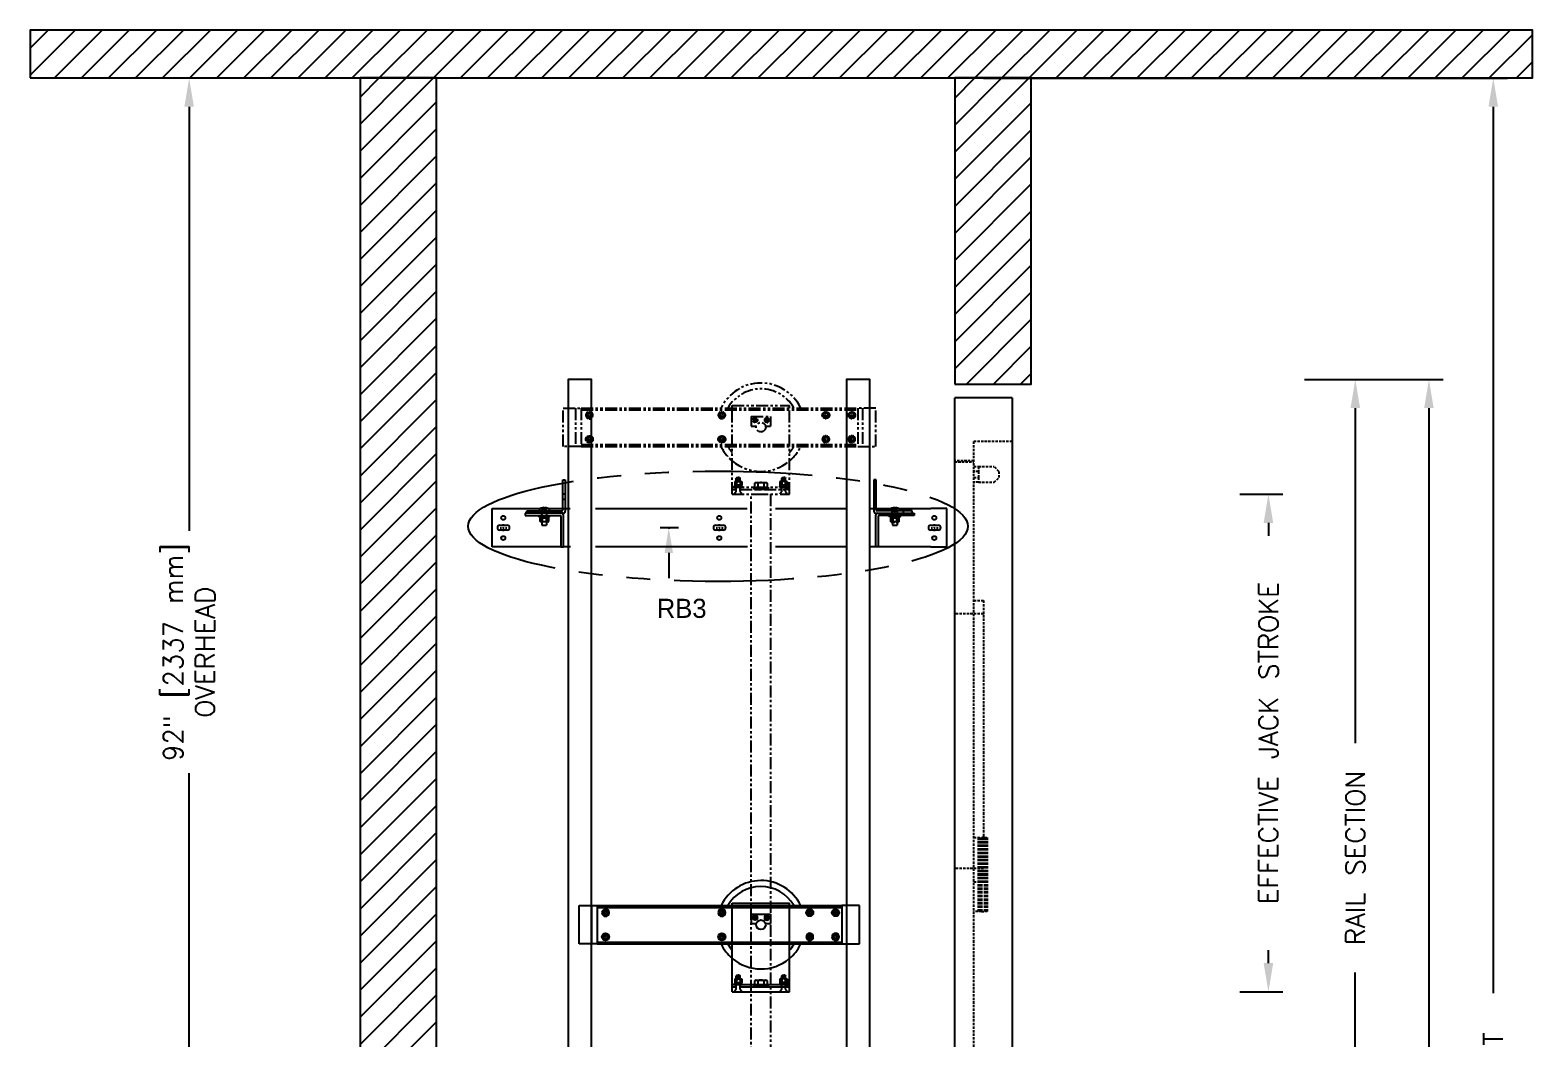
# Model space of a CAD drawing. Header units: inches. Extents: x 93 to 730, y 75 to 542.
# Drawn here: x 572.1 to 729.6, y 437.1 to 542.5 of the extents above; entities that cross this region are included whole.
import ezdxf
from ezdxf.enums import TextEntityAlignment as Align

# ---------------------------------------------------------------- set-up
doc = ezdxf.new("R2010")
doc.units = ezdxf.units.IN
doc.header["$MEASUREMENT"] = 0
for name, pattern in [('CENTER', [2, 1.25, -0.25, 0.25, -0.25]), ('HIDDEN', [0.375, 0.25, -0.125]), ('PHANTOM', [2.5, 1.25, -0.25, 0.25, -0.25, 0.25, -0.25])]:
    doc.linetypes.add(name, pattern=pattern)
for name, color, linetype in [('AM_HID', 7, 'HIDDEN'), ('AM_VIS', 7, 'Continuous'), ('CEN', 1, 'CENTER'), ('CUTLINE', 6, 'Continuous'), ('DIM', 3, 'Continuous'), ('HATCH', 5, 'Continuous'), ('NODE', 7, 'Continuous'), ('PHANTOM', 4, 'PHANTOM')]:
    doc.layers.add(name, color=color, linetype=linetype)
doc.styles.add('PLAN_STYLE', font='TXT.SHX')
doc.dimstyles.new('IMPERIAL_PL', dxfattribs={"dimtxt": 2, "dimasz": 3, "dimexe": 1.5, "dimexo": 1, "dimgap": 1, "dimtad": 0, "dimtih": 1, "dimtoh": 1, "dimdec": 4, "dimzin": 0, "dimdsep": 46, "dimlunit": 5, "dimtxsty": 'PLAN_STYLE', "dimcen": 0.09, "dimadec": 0, "dimazin": 0, "dimtfac": 1, "dimtdec": 4, "dimtofl": 0, "dimtmove": 0, "dimatfit": 3, "dimfxl": 0, "dimfrac": 2, "dimtolj": 1, "dimtzin": 0, "dimarcsym": 0})
pattern_1 = [(45, (1041.5887, 427.4848), (-1.4142136, 1.4142136), [])]

# ---------------------------------------------------------------- blocks, each defined once
blk = doc.blocks.new('*D126')
at = {"layer": 'DEFPOINTS', "color": 0}
for p in [(697.42, 493.98), (701.42, 493.98), (697.42, 441.98)]:
    blk.add_point(p, dxfattribs=at)
at = {"layer": 'DIM', "color": 0, "lineweight": -2}
for p, q in [((698.42, 493.98), (702.92, 493.98)), ((701.42, 490.98), (701.42, 489.65)), ((701.42, 444.98), (701.42, 446.32)), ((698.42, 441.98), (702.92, 441.98))]:
    blk.add_line(p, q, dxfattribs=at)
at = {"layer": 'DIM', "color": 0}
for points in [[(700.92, 490.98), (701.92, 490.98), (701.42, 493.98)], [(700.92, 444.98), (701.92, 444.98), (701.42, 441.98)]]:
    blk.add_solid(points, dxfattribs=at)
at = {"layer": 'DIM', "color": 0, "insert": (701.42, 467.98), "char_height": 2, "attachment_point": 5, "rotation": 89.9544, "style": 'PLAN_STYLE'}
blk.add_mtext('\\A1;EFFECTIVE JACK STROKE', dxfattribs=at)
blk = doc.blocks.new('*D128')
at = {"layer": 'DEFPOINTS', "color": 0}
for p in [(704.19, 505.98), (718.19, 505.98), (704.19, 309.98)]:
    blk.add_point(p, dxfattribs=at)
at = {"layer": 'DIM', "color": 0, "lineweight": -2}
for p, q in [((705.19, 505.98), (719.69, 505.98)), ((718.19, 502.98), (718.19, 427.65)), ((718.19, 312.98), (718.19, 388.32)), ((705.19, 309.98), (719.69, 309.98))]:
    blk.add_line(p, q, dxfattribs=at)
at = {"layer": 'DIM', "color": 0}
for points in [[(717.69, 502.98), (718.69, 502.98), (718.19, 505.98)], [(717.69, 312.98), (718.69, 312.98), (718.19, 309.98)]]:
    blk.add_solid(points, dxfattribs=at)
at = {"layer": 'DIM', "color": 0, "insert": (718.19, 407.98), "char_height": 2, "attachment_point": 5, "rotation": 89.9544, "style": 'PLAN_STYLE'}
blk.add_mtext('\\A1;OVERALL RAIL LENGTH', dxfattribs=at)
blk = doc.blocks.new('*D129')
at = {"layer": 'DEFPOINTS', "color": 0}
for p in [(706.5, 505.98), (710.5, 505.98), (706.5, 405.98)]:
    blk.add_point(p, dxfattribs=at)
at = {"layer": 'DIM', "color": 0, "lineweight": -2}
for p, q in [((707.5, 505.98), (712, 505.98)), ((710.5, 502.98), (710.5, 467.98)), ((710.5, 408.98), (710.5, 443.98)), ((707.5, 405.98), (712, 405.98))]:
    blk.add_line(p, q, dxfattribs=at)
at = {"layer": 'DIM', "color": 0}
for points in [[(710, 502.98), (711, 502.98), (710.5, 505.98)], [(710, 408.98), (711, 408.98), (710.5, 405.98)]]:
    blk.add_solid(points, dxfattribs=at)
at = {"layer": 'DIM', "color": 0, "insert": (710.5, 455.98), "char_height": 2, "attachment_point": 5, "rotation": 89.9544, "style": 'PLAN_STYLE'}
blk.add_mtext('\\A1;RAIL SECTION', dxfattribs=at)
blk = doc.blocks.new('*D130')
at = {"layer": 'DEFPOINTS', "color": 0}
for p in [(670.65, 537.48), (670.65, 309.48), (724.91, 309.48)]:
    blk.add_point(p, dxfattribs=at)
at = {"layer": 'DIM', "color": 0, "lineweight": -2}
for p, q in [((671.65, 537.48), (726.41, 537.48)), ((724.91, 534.48), (724.91, 441.82)), ((724.91, 312.48), (724.91, 405.15)), ((671.65, 309.48), (726.41, 309.48))]:
    blk.add_line(p, q, dxfattribs=at)
at = {"layer": 'DIM', "color": 0}
for points in [[(724.41, 534.48), (725.41, 534.48), (724.91, 537.48)], [(724.41, 312.48), (725.41, 312.48), (724.91, 309.48)]]:
    blk.add_solid(points, dxfattribs=at)
at = {"layer": 'DIM', "color": 0, "insert": (724.91, 423.48), "char_height": 2, "attachment_point": 5, "rotation": 89.9544, "style": 'PLAN_STYLE'}
blk.add_mtext('\\A1;TOTAL SHAFT HEIGHT', dxfattribs=at)
blk = doc.blocks.new('*D131')
at = {"layer": 'DEFPOINTS', "color": 0}
for p in [(588.67, 537.48), (597.7, 537.48), (597.7, 417.48)]:
    blk.add_point(p, dxfattribs=at)
at = {"layer": 'DIM', "color": 0, "lineweight": -2}
for p, q in [((596.7, 537.48), (587.17, 537.48)), ((588.67, 534.48), (588.67, 490.15)), ((588.67, 420.48), (588.67, 464.82)), ((596.7, 417.48), (587.17, 417.48))]:
    blk.add_line(p, q, dxfattribs=at)
at = {"layer": 'DIM', "color": 0}
for points in [[(588.17, 534.48), (589.17, 534.48), (588.67, 537.48)], [(588.17, 420.48), (589.17, 420.48), (588.67, 417.48)]]:
    blk.add_solid(points, dxfattribs=at)
at = {"layer": 'DIM', "color": 0, "insert": (588.67, 477.48), "char_height": 2, "attachment_point": 5, "rotation": 89.9544, "style": 'PLAN_STYLE'}
blk.add_mtext('\\A1;92" [2337 mm]\\POVERHEAD', dxfattribs=at)
blk = doc.blocks.new('PRO_ELEV_C')
at = {"layer": 'AM_HID', "linetype": 'Continuous'}
for p, q in [((0, 0), (0, 86.56)), ((6, 86.56), (0, 86.56)), ((6, 86.56), (6, 0)), ((0, 0.12), (2, 0.12)), ((0, 0), (2, 0)), ((2, 0.12), (6, 0.12)), ((2, 0), (6, 0))]:
    blk.add_line(p, q, dxfattribs=at)
at = {"layer": 'AM_HID'}
for p, q in [((2, 0), (2, 82)), ((6, 82), (2, 82)), ((2, 80), (0, 80)), ((0, 79.88), (2, 79.88)), ((2, 79.38), (2.5, 79.38)), ((2.5, 78.88), (2, 78.88)), ((2.5, 79.38), (4.12, 79.38)), ((2.5, 79.38), (2.5, 78.88)), ((2.5, 78.88), (2.5, 78.25)), ((4.62, 78.88), (4.12, 79.38)), ((4.62, 78.88), (4.62, 78.25)), ((2, 78.25), (2.5, 78.25)), ((2.5, 77.75), (2, 77.75)), ((2.5, 78.25), (2.5, 77.75)), ((2.5, 77.75), (4.12, 77.75)), ((4.12, 77.75), (4.62, 78.25)), ((2, 65.38), (3, 65.38)), ((3, 65.38), (3, 36)), ((3, 64), (0, 64)), ((2, 40.63), (2.78, 40.63)), ((2.46, 40.63), (2.46, 32.88)), ((2.65, 40.63), (2.65, 32.88)), ((3.11, 40.63), (2.78, 40.63)), ((2.78, 40.63), (2.78, 32.88)), ((3.11, 40.63), (3.11, 32.88)), ((3.11, 40.63), (3.38, 40.63)), ((3.12, 40.63), (3.12, 32.88)), ((3.25, 40.63), (3.25, 32.88)), ((3.25, 40.63), (3.25, 32.88)), ((3.38, 40.63), (3.38, 32.88)), ((3, 37.38), (0, 37.38)), ((2, 36), (3, 36)), ((2.78, 32.88), (2, 32.88)), ((2.78, 32.88), (3.11, 32.88)), ((3.38, 32.88), (3.11, 32.88)), ((0, 0.38), (2, 0.38))]:
    blk.add_line(p, q, dxfattribs=at)
blk = doc.blocks.new('AFWASHTP', base_point=(2, 5))
for radius in [1, 0.5]:
    blk.add_circle((2, 5), radius)
blk = doc.blocks.new('AMHSCRTP', base_point=(3, 7))
for p, q in [((2.57, 7.75), (2.13, 7)), ((2.13, 7), (2.57, 6.25)), ((3.43, 7.75), (2.57, 7.75)), ((2.57, 6.25), (3.43, 6.25)), ((2.95, 7), (3.05, 7)), ((3, 7.05), (3, 6.95)), ((3.87, 7), (3.43, 7.75)), ((3.43, 6.25), (3.87, 7))]:
    blk.add_line(p, q)
blk.add_circle((3, 7), 0.75)
blk = doc.blocks.new('AHEXNTSP', base_point=(7.984375, 7))
for p, q in [((7.114583, 7.749615), (7.183397, 7.866025)), ((7.114583, 7.749615), (7.114583, 6.250385)), ((7.183397, 7.866025), (7.984375, 7.866025)), ((7.183397, 7.433013), (7.984375, 7.433013)), ((7.984375, 7.866025), (7.984375, 6.133975)), ((7.984375, 7.75), (8, 7.75)), ((8, 7.75), (8, 6.25)), ((7.114583, 6.250385), (7.183397, 6.133975)), ((7.183397, 6.566987), (7.984375, 6.566987)), ((7.183397, 6.133975), (7.984375, 6.133975)), ((8, 6.25), (7.984375, 6.25))]:
    blk.add_line(p, q)
for centre, radius, start, end in [((7.489583, 7.649519), 0.375, 144.73561, 215.26439), ((8.614583, 7), 1.495257, 163.166541, 196.833459), ((7.489583, 6.350481), 0.375, 144.73561, 215.26439)]:
    blk.add_arc(centre, radius, start, end)
blk = doc.blocks.new('AFWASHSP', base_point=(4, 5))
for p, q in [((3.8125, 6), (3.8125, 4)), ((4, 6), (3.8125, 6)), ((3.8125, 4), (4, 4)), ((4, 4), (4, 6))]:
    blk.add_line(p, q)
blk = doc.blocks.new('ALWASHSP', base_point=(4, 2))
for p, q in [((3.75, 2.839), (4, 2.839)), ((3.75, 2.839), (3.75, 2.065)), ((4, 2.839), (4, 2.065)), ((3.75, 1.182), (3.75, 2.065)), ((4, 2.065), (3.75, 2.065)), ((3.75, 1.935), (4, 1.935)), ((4.003, 1.182), (3.75, 1.182)), ((4, 2.065), (4, 1.935)), ((4.003, 1.182), (4, 1.935))]:
    blk.add_line(p, q)
blk = doc.blocks.new('AMHSCRSP', base_point=(6.02, 7))
for p, q in [((5.33, 7.75), (5.4, 7.87)), ((5.33, 6.25), (5.33, 7.75)), ((5.4, 7.87), (6, 7.87)), ((5.4, 7.43), (6, 7.43)), ((5.4, 6.57), (6, 6.57)), ((6, 6.13), (6, 7.87)), ((6.02, 7.75), (6, 7.75)), ((6.02, 6.25), (6.02, 7.75)), ((5.33, 6.25), (5.4, 6.13)), ((5.4, 6.13), (6, 6.13)), ((6, 6.25), (6.02, 6.25))]:
    blk.add_line(p, q)
for centre, radius, start, end in [((5.71, 7.65), 0.375, 144.7356, 215.2644), ((5.71, 6.35), 0.375, 144.7356, 215.2644), ((6.83, 7), 1.5, 163.1665, 196.8335)]:
    blk.add_arc(centre, radius, start, end)
at = {"layer": 'NODE'}
for p in [(6, 7.5), (6, 6.5)]:
    blk.add_point(p, dxfattribs=at)
blk = doc.blocks.new('YOKE_ASSY')
for p, q in [((-18.98, 5), (-18.98, 9)), ((-18.98, 9), (-17.1, 9)), ((-17.69, 9), (-17.69, 5)), ((-17.1, 9), (8.44, 9)), ((-17.1, 9), (-17.1, 5)), ((-17.1, 9), (-17.1, 5)), ((-17.1, 8.81), (8.44, 8.81)), ((-16.6, 9), (-16.6, 8.81)), ((-3, 9.26), (3, 9.26)), ((-3, 9), (-3, 9.26)), ((-3, 5), (-3, 9)), ((-1, 8.12), (-1, 7.12)), ((-1, 8.12), (1, 8.12)), ((1, 8.12), (1, 7.12)), ((3, 9), (3, 9.26)), ((3, 5), (3, 9)), ((5.45, 9), (5.45, 8.81)), ((8.44, 9), (8.44, 5)), ((10.31, 9), (8.44, 9)), ((8.94, 9), (8.94, 5)), ((10.31, 5), (10.31, 9)), ((-1, 7.12), (-0.48, 7.12)), ((0.48, 7.12), (1, 7.12)), ((-17.1, 5), (-18.98, 5)), ((-17.1, 5.19), (8.44, 5.19)), ((-17.1, 5), (8.44, 5)), ((-16.6, 5), (-16.6, 5.19)), ((-3, 0), (-3, 5)), ((3, 0), (3, 5)), ((5.45, 5), (5.45, 5.19)), ((8.44, 5), (10.31, 5)), ((-2.53, 1.73), (-2.58, 1.68)), ((-2.58, 1.33), (-2.58, 1.68)), ((-2.53, 1.73), (-2.38, 1.73)), ((-2.5, 1.64), (-2.24, 1.64)), ((-2.22, 1.73), (-2.38, 1.73)), ((-2.22, 1.73), (-2.17, 1.68)), ((-2.17, 1.33), (-2.17, 1.68)), ((2.22, 1.73), (2.17, 1.68)), ((2.17, 1.33), (2.17, 1.68)), ((2.22, 1.73), (2.38, 1.73)), ((2.5, 1.64), (2.24, 1.64)), ((2.53, 1.73), (2.38, 1.73)), ((2.53, 1.73), (2.58, 1.68)), ((2.58, 1.33), (2.58, 1.68)), ((-3, 0.75), (3, 0.75)), ((-3, 0.75), (-2.07, 0.75)), ((-3, 0.5), (-2.59, 0.5)), ((-3, 0), (3, 0)), ((-2.58, 0.28), (-2.78, 0)), ((-2.62, 0.5), (-2.62, 0.75)), ((-2.58, 0.28), (-2.58, 0.75)), ((-2.57, 1.56), (-2.2, 1.56)), ((-2.57, 1.39), (-2.2, 1.39)), ((-2.5, 1.47), (-2.24, 1.47)), ((-2.17, 0.28), (-2.17, 0.75)), ((-2.17, 0.5), (3, 0.5)), ((-2.17, 0.28), (-1.97, 0)), ((-2.14, 0.5), (-2.14, 0.75)), ((-0.75, 0.75), (-0.75, 0.5)), ((0.75, 0.75), (0.75, 0.5)), ((2.17, 0.28), (1.97, 0)), ((3, 0.75), (2.07, 0.75)), ((2.14, 0.5), (2.14, 0.75)), ((2.17, 0.28), (2.17, 0.75)), ((2.57, 1.56), (2.2, 1.56)), ((2.57, 1.39), (2.2, 1.39)), ((2.5, 1.47), (2.24, 1.47)), ((2.58, 0.28), (2.58, 0.75)), ((2.58, 0.28), (2.78, 0)), ((3, 0.5), (2.59, 0.5)), ((2.62, 0.5), (2.62, 0.75))]:
    blk.add_line(p, q)
blk.add_circle((0, 7), 0.5)
for radius, start, end in [(4.62, 26.1211, 154.2108), (4, 30.6509, 149.9511), (4.62, 205.7682, 229.6339), (4, 209.977, 221.4096), (4.62, 309.9337, 333.9078), (4, 318.5904, 329.0285), (4.62, 229.6339, 309.9337)]:
    blk.add_arc((0, 7), radius, start, end)
for name, p, xscale, yscale, zscale in [('AFWASHTP', (-16.23, 8.26), -0.375, 0.375, 0.375), ('AMHSCRTP', (-16.22, 8.25), -0.375, 0.375, 0.375), ('AFWASHTP', (-4.08, 8.26), -0.375, 0.375, 0.375), ('AMHSCRTP', (-4.06, 8.25), -0.375, 0.375, 0.375), ('AFWASHTP', (-0.61, 7.74), 0.25, 0.25, 0.25), ('AMHSCRTP', (-0.62, 7.75), 0.25, 0.25, 0.25), ('AFWASHTP', (0.61, 7.74), -0.25, 0.25, 0.25), ('AMHSCRTP', (0.62, 7.75), -0.25, 0.25, 0.25), ('AFWASHTP', (5.1, 8.26), 0.375, 0.375, 0.375), ('AMHSCRTP', (5.09, 8.25), 0.375, 0.375, 0.375), ('AFWASHTP', (7.8, 8.26), 0.375, 0.375, 0.375), ('AMHSCRTP', (7.79, 8.25), 0.375, 0.375, 0.375)]:
    blk.add_blockref(name, p, dxfattribs=dict(xscale=xscale, yscale=yscale, zscale=zscale))
for name, p, xscale, yscale, zscale, rotation in [('AFWASHTP', (-16.23, 5.74), 0.375, 0.375, 0.375, 180), ('AMHSCRTP', (-16.22, 5.75), 0.375, 0.375, 0.375, 180), ('AFWASHTP', (-4.08, 5.74), 0.375, 0.375, 0.375, 180), ('AMHSCRTP', (-4.06, 5.75), 0.375, 0.375, 0.375, 180), ('AFWASHTP', (5.1, 5.74), -0.375, 0.375, 0.375, 180), ('AMHSCRTP', (5.09, 5.75), -0.375, 0.375, 0.375, 180), ('AFWASHTP', (7.8, 5.74), -0.375, 0.375, 0.375, 180), ('AMHSCRTP', (7.79, 5.75), -0.375, 0.375, 0.375, 180), ('AFWASHSP', (-2.38, 0.83), -0.4375, 0.4375, 0.4375, 270), ('AHEXNTSP', (-2.36, 0.96), -0.4375, 0.4375, 0.4375, 90), ('ALWASHSP', (-2.37, 0.94), -0.4375, 0.4375, 0.4375, 270), ('AMHSCRSP', (0, 0.69), 0.75, 0.75, 0.75, 270), ('ALWASHSP', (0, 0.5), 0.75, 0.75, 0.75, 270), ('AFWASHSP', (2.38, 0.83), 0.4375, 0.4375, 0.4375, 90), ('AHEXNTSP', (2.36, 0.96), 0.4375, 0.4375, 0.4375, 270), ('ALWASHSP', (2.37, 0.94), 0.4375, 0.4375, 0.4375, 90)]:
    blk.add_blockref(name, p, dxfattribs=dict(xscale=xscale, yscale=yscale, zscale=zscale, rotation=rotation))
blk = doc.blocks.new('RAIL_BRKT')
for p, q in [((-23.69, 2.01), (-22.01, 2.01)), ((23.81, 2.01), (22.12, 2.01)), ((-22.01, -1.99), (-23.69, -1.99)), ((22.12, -1.99), (23.81, -1.99))]:
    blk.add_line(p, q)
for points in [[(-22.9, 0.25, 0), (-22.13, 0.25, 0)], [(-22.9, 0.25, 0), (-22.13, 0.25, 0)], [(-22.9, 0.25, 0), (-22.13, 0.25, 0)], [(-22.9, 0.25, 0), (-22.13, 0.25, 0)], [(-0.33, 0.26, 0), (0.44, 0.26, 0)], [(-0.33, 0.26, 0), (0.44, 0.26, 0)], [(-0.33, 0.26, 0), (0.44, 0.26, 0)], [(-0.33, 0.26, 0), (0.44, 0.26, 0)], [(22.13, 0.25, 0), (22.9, 0.25, 0)], [(22.13, 0.25, 0), (22.9, 0.25, 0)], [(22.13, 0.25, 0), (22.9, 0.25, 0)], [(22.13, 0.25, 0), (22.9, 0.25, 0)], [(-22.13, -0.26, 0), (-22.9, -0.26, 0)], [(-22.13, -0.26, 0), (-22.9, -0.26, 0)], [(-22.13, -0.26, 0), (-22.9, -0.26, 0)], [(-22.13, -0.26, 0), (-22.9, -0.26, 0)], [(0.44, -0.26, 0), (-0.33, -0.26, 0)], [(0.44, -0.26, 0), (-0.33, -0.26, 0)], [(0.44, -0.26, 0), (-0.33, -0.26, 0)], [(0.44, -0.26, 0), (-0.33, -0.26, 0)], [(22.9, -0.26, 0), (22.13, -0.26, 0)], [(22.9, -0.26, 0), (22.13, -0.26, 0)], [(22.9, -0.26, 0), (22.13, -0.26, 0)], [(22.9, -0.26, 0), (22.13, -0.26, 0)]]:
    blk.add_polyline3d(points)
for centre in [(-22.54, 1.03), (0.03, 1.03), (22.49, 1.03), (-22.54, -1.08), (0.03, -1.08), (22.49, -1.08)]:
    blk.add_circle(centre, 0.21)
for centre, major_axis, start_param, end_param in [((-22.9, 0, -2.08), (-0.181, 0.181), -0.785398, 2.356194), ((-22.9, 0, -2.08), (-0.181, 0.181), -0.785398, 2.356194), ((-22.9, 0, -2.08), (-0.181, 0.181), -0.785398, 2.356194), ((-22.9, 0, -2.08), (-0.181, 0.181), -0.785398, 2.356194), ((-22.13, 0, -2.08), (0.181, 0.181), 3.926991, 7.068583), ((-22.13, 0, -2.08), (0.181, 0.181), 3.926991, 7.068583), ((-22.13, 0, -2.08), (0.181, 0.181), 3.926991, 7.068583), ((-22.13, 0, -2.08), (0.181, 0.181), 3.926991, 7.068583), ((-0.33, 0, -2.08), (-0.181, 0.181), -0.785398, 2.356194), ((-0.33, 0, -2.08), (-0.181, 0.181), -0.785398, 2.356194), ((-0.33, 0, -2.08), (-0.181, 0.181), -0.785398, 2.356194), ((-0.33, 0, -2.08), (-0.181, 0.181), -0.785398, 2.356194), ((0.44, 0, -2.08), (0.181, 0.181), 3.926991, 7.068583), ((0.44, 0, -2.08), (0.181, 0.181), 3.926991, 7.068583), ((0.44, 0, -2.08), (0.181, 0.181), 3.926991, 7.068583), ((0.44, 0, -2.08), (0.181, 0.181), 3.926991, 7.068583), ((22.13, 0, -2.08), (-0.181, 0.181), -0.785398, 2.356194), ((22.13, 0, -2.08), (-0.181, 0.181), -0.785398, 2.356194), ((22.13, 0, -2.08), (-0.181, 0.181), -0.785398, 2.356194), ((22.13, 0, -2.08), (-0.181, 0.181), -0.785398, 2.356194), ((22.9, 0, -2.08), (0.181, 0.181), 3.926991, 7.068583), ((22.9, 0, -2.08), (0.181, 0.181), 3.926991, 7.068583), ((22.9, 0, -2.08), (0.181, 0.181), 3.926991, 7.068583), ((22.9, 0, -2.08), (0.181, 0.181), 3.926991, 7.068583)]:
    blk.add_ellipse(centre, major_axis=major_axis, ratio=1, start_param=start_param, end_param=end_param)
at = {"layer": 'AM_HID'}
for p, q in [((-16.32, 3.54), (-16.07, 3.54)), ((16.18, 3.54), (16.43, 3.54)), ((-19.16, 1.51), (-19.16, 1.76)), ((-18.64, 2.01), (-17.87, 2.01)), ((-18.57, 2.04), (-18.31, 1.72)), ((-18.51, 1.76), (-18.51, 0.6)), ((-18.31, 2.04), (-18.31, 1.72)), ((-18.31, 1.72), (-18.2, 1.72)), ((-18.31, 1.72), (-18.26, 1.66)), ((-18.31, 1.72), (-18.31, 1.66)), ((-18.31, 1.66), (-18.26, 1.66)), ((-18.2, 1.72), (-18.26, 1.66)), ((-18.26, 1.66), (-18.2, 1.66)), ((-18.2, 2.04), (-18.2, 1.72)), ((-17.94, 2.04), (-18.2, 1.72)), ((-18.2, 1.72), (-18.2, 1.66)), ((-18.01, 1.76), (-18.01, 0.6)), ((-17.98, 1.51), (-17.98, 1.76)), ((-16.32, 2.98), (-16.07, 2.98)), ((-16.32, 2.01), (-16.07, 2.01)), ((16.43, 2.98), (16.18, 2.98)), ((16.18, 2.01), (16.43, 2.01)), ((17.99, 2.01), (18.75, 2.01)), ((18.05, 2.04), (18.32, 1.72)), ((18.09, 1.51), (18.09, 1.76)), ((18.12, 1.76), (18.12, 0.6)), ((18.32, 2.04), (18.32, 1.72)), ((18.32, 1.72), (18.42, 1.72)), ((18.32, 1.72), (18.32, 1.66)), ((18.32, 1.72), (18.37, 1.66)), ((18.32, 1.66), (18.37, 1.66)), ((18.42, 1.72), (18.37, 1.66)), ((18.37, 1.66), (18.42, 1.66)), ((18.68, 2.04), (18.42, 1.72)), ((18.42, 2.04), (18.42, 1.72)), ((18.42, 1.72), (18.42, 1.66)), ((18.62, 1.76), (18.62, 0.6)), ((19.27, 1.51), (19.27, 1.76)), ((-18.63, 1.04), (-18.63, 1.05)), ((-18.29, 1.05), (-18.63, 1.05)), ((-18.54, 1.51), (-18.54, 1.26)), ((-18.52, 1.16), (-18.52, 1.26)), ((-18.52, 1.16), (-18.52, 1.04)), ((-18.51, 0.6), (-18.51, 1.05)), ((-17.88, 1.05), (-18.23, 1.05)), ((-18.01, 0.6), (-18.01, 1.05)), ((-18, 1.16), (-18, 1.04)), ((-17.99, 1.16), (-17.99, 1.26)), ((-17.98, 1.26), (-17.98, 1.51)), ((-17.88, 1.04), (-17.88, 1.05)), ((17.99, 1.04), (17.94, 1.01)), ((17.94, 1.01), (17.94, 1.01)), ((17.94, 0.6), (17.94, 0.63)), ((17.99, 1.04), (17.99, 1.05)), ((18.34, 1.05), (17.99, 1.05)), ((18.09, 1.26), (18.09, 1.51)), ((18.1, 1.16), (18.1, 1.26)), ((18.11, 1.16), (18.11, 1.04)), ((18.12, 0.6), (18.12, 1.05)), ((18.12, 0.59), (18.62, 0.59)), ((18.15, 1.01), (18.15, 1.01)), ((18.15, 0.63), (18.15, 0.6)), ((18.15, 0.6), (18.15, 0.63)), ((18.74, 1.05), (18.4, 1.05)), ((18.59, 1.01), (18.59, 1.01)), ((18.59, 0.63), (18.59, 0.6)), ((18.59, 0.6), (18.59, 0.63)), ((18.62, 0.6), (18.62, 1.05)), ((18.63, 1.16), (18.63, 1.26)), ((18.63, 1.16), (18.63, 1.04)), ((18.65, 1.51), (18.65, 1.26)), ((18.74, 1.04), (18.74, 1.05)), ((18.74, 1.04), (18.8, 1.01)), ((18.8, 0.63), (18.8, 0.6))]:
    blk.add_line(p, q, dxfattribs=at)
for points in [[(17.94, 1.01), (18.04, 1.04)], [(18.04, 1.04), (18.15, 1.01)], [(18.15, 1.01), (18.37, 1.04)], [(18.37, 1.04), (18.59, 1.01)], [(18.59, 1.01), (18.69, 1.04)], [(18.69, 1.04), (18.8, 1.01)]]:
    blk.add_lwpolyline(points, dxfattribs=at)
at = {"layer": 'AM_VIS'}
for p, q in [((-16.32, 1.86), (-16.32, 5.01)), ((-16.32, 5.01), (-16.07, 5.01)), ((-16.07, 5.01), (-16.07, 1.71)), ((16.18, 5.01), (16.18, 1.71)), ((16.43, 5.01), (16.18, 5.01)), ((16.43, 1.86), (16.43, 5.01)), ((-23.69, -1.99), (-23.69, 2.01)), ((-22.01, 2.01), (-18.64, 2.01)), ((-20.07, 1.76), (-16.42, 1.76)), ((-20.07, 1.51), (-20.07, 1.76)), ((-18.75, 1.91), (-18.75, 1.76)), ((-18.57, 2.04), (-18.57, 2.04)), ((-18.31, 2.1), (-18.31, 2.04)), ((-18.2, 2.04), (-18.2, 2.1)), ((-17.94, 2.04), (-17.94, 2.04)), ((-17.87, 2.01), (-16.32, 2.01)), ((-17.76, 1.91), (-17.76, 1.76)), ((-16.07, 2.01), (-15.55, 2.01)), ((-12.89, 2.01), (2.95, 2.01)), ((5.89, 2.01), (13.31, 2.01)), ((15.78, 2.01), (16.18, 2.01)), ((16.43, 2.01), (17.99, 2.01)), ((20.18, 1.76), (16.53, 1.76)), ((17.88, 1.91), (17.88, 1.76)), ((18.05, 2.04), (18.05, 2.04)), ((18.32, 2.1), (18.32, 2.04)), ((18.42, 2.04), (18.42, 2.1)), ((18.68, 2.04), (18.68, 2.04)), ((18.75, 2.01), (22.12, 2.01)), ((18.86, 1.91), (18.86, 1.76)), ((20.18, 1.51), (20.18, 1.76)), ((23.81, -1.99), (23.81, 2.01)), ((-16.46, 1.51), (-20.26, 1.51)), ((-20.26, 1.51), (-20.26, 1.26)), ((-20.26, 1.26), (-16.61, 1.26)), ((-18.88, 1.16), (-18.88, 1.26)), ((-18.26, 1.16), (-18.88, 1.16)), ((-18.69, 1.16), (-18.69, 1.04)), ((-18.69, 0.63), (-18.69, 1.04)), ((-18.69, 1.04), (-18.29, 1.04)), ((-18.63, 0.6), (-18.69, 0.63)), ((-18.69, 0.63), (-18.69, 0.63)), ((-18.58, 0.6), (-18.63, 0.6)), ((-18.26, 0.6), (-18.58, 0.6)), ((-18.51, 0.6), (-18.51, 0.26)), ((-18.51, 0.26), (-18.01, 0.26)), ((-18.47, 0.63), (-18.47, 1.04)), ((-18.47, 1.04), (-18.47, 0.63)), ((-18.47, 0.63), (-18.47, 0.63)), ((-18.29, 1.04), (-18.29, 1.16)), ((-18.23, 1.05), (-18.29, 1.05)), ((-18.29, 1.04), (-18.26, 1.04)), ((-17.63, 1.16), (-18.26, 1.16)), ((-18.26, 1.04), (-18.23, 1.04)), ((-17.93, 0.6), (-18.26, 0.6)), ((-18.23, 1.16), (-18.23, 1.04)), ((-18.23, 1.04), (-17.82, 1.04)), ((-18.04, 0.63), (-18.04, 1.04)), ((-18.04, 1.04), (-18.04, 0.63)), ((-18.04, 0.63), (-18.04, 0.63)), ((-18.01, 0.6), (-18.01, 0.26)), ((-17.88, 0.6), (-17.93, 0.6)), ((-17.88, 0.6), (-17.82, 0.63)), ((-17.82, 1.16), (-17.82, 1.04)), ((-17.82, 1.04), (-17.82, 0.63)), ((-17.82, 0.63), (-17.82, 0.63)), ((-17.63, 1.16), (-17.63, 1.26)), ((-16.51, 1.16), (-16.51, -1.99)), ((-16.27, 1.51), (-16.46, 1.51)), ((-16.26, -1.99), (-16.26, 1.31)), ((16.37, -1.99), (16.37, 1.31)), ((16.38, 1.51), (16.57, 1.51)), ((16.57, 1.51), (20.37, 1.51)), ((16.62, 1.16), (16.62, -1.99)), ((20.37, 1.26), (16.72, 1.26)), ((17.74, 1.16), (17.74, 1.26)), ((18.37, 1.16), (17.74, 1.16)), ((17.93, 1.16), (17.93, 1.04)), ((17.93, 1.04), (18.34, 1.04)), ((17.94, 0.63), (17.94, 1.04)), ((17.94, 0.63), (17.94, 0.63)), ((17.99, 0.6), (17.94, 0.63)), ((17.99, 0.6), (17.94, 0.6)), ((18.04, 0.6), (17.99, 0.6)), ((17.99, 0.6), (17.99, 0.59)), ((17.99, 0.59), (18.04, 0.59)), ((18.37, 0.6), (18.04, 0.6)), ((18.04, 0.59), (18.12, 0.59)), ((18.12, 0.6), (18.12, 0.26)), ((18.12, 0.26), (18.62, 0.26)), ((18.15, 0.63), (18.15, 1.04)), ((18.15, 1.04), (18.15, 0.63)), ((18.15, 0.63), (18.15, 0.63)), ((18.34, 1.04), (18.34, 1.16)), ((18.4, 1.05), (18.34, 1.05)), ((18.34, 1.04), (18.37, 1.04)), ((18.99, 1.16), (18.37, 1.16)), ((18.37, 1.04), (18.4, 1.04)), ((18.69, 0.6), (18.37, 0.6)), ((18.4, 1.16), (18.4, 1.04)), ((18.4, 1.04), (18.81, 1.04)), ((18.59, 0.63), (18.59, 1.04)), ((18.59, 1.04), (18.59, 0.63)), ((18.59, 0.63), (18.59, 0.63)), ((18.62, 0.6), (18.62, 0.26)), ((18.62, 0.59), (18.74, 0.59)), ((18.74, 0.6), (18.69, 0.6)), ((18.74, 0.6), (18.8, 0.63)), ((18.8, 0.6), (18.74, 0.6)), ((18.74, 0.6), (18.74, 0.59)), ((18.8, 1.04), (18.8, 0.63)), ((18.8, 1.01), (18.8, 1.01)), ((18.8, 0.63), (18.8, 0.63)), ((18.81, 1.16), (18.81, 1.04)), ((18.99, 1.16), (18.99, 1.26)), ((20.37, 1.51), (20.37, 1.26)), ((-16.51, -1.99), (-22.01, -1.99)), ((-16.51, -1.99), (-16.26, -1.99)), ((-15.51, -1.99), (-16.26, -1.99)), ((2.96, -1.99), (-12.9, -1.99)), ((13.31, -1.99), (5.89, -1.99)), ((16.37, -1.99), (15.78, -1.99)), ((16.62, -1.99), (16.37, -1.99)), ((22.12, -1.99), (16.62, -1.99))]:
    blk.add_line(p, q, dxfattribs=at)
for points in [[(-18.58, 0.6), (-18.69, 0.63)], [(-18.47, 0.63), (-18.58, 0.6)], [(-18.26, 0.6), (-18.47, 0.63)], [(-18.04, 0.63), (-18.26, 0.6)], [(-17.93, 0.6), (-18.04, 0.63)], [(-17.82, 0.63), (-17.93, 0.6)], [(18.04, 0.6), (17.94, 0.63)], [(18.15, 0.63), (18.04, 0.6)], [(18.37, 0.6), (18.15, 0.63)], [(18.59, 0.63), (18.37, 0.6)], [(18.69, 0.6), (18.59, 0.63)], [(18.8, 0.63), (18.69, 0.6)]]:
    blk.add_lwpolyline(points, dxfattribs=at)
for centre, radius, start, end in [((-18.69, 1.91), 0.055, 126.0571, 180), ((-18.26, 1.31), 0.8, 113.188, 126.0571), ((-18.26, 1.31), 0.798, 93.7348, 113.1528), ((-18.26, 1.31), 0.798, 66.8472, 86.2652), ((-18.26, 1.31), 0.8, 53.9429, 66.812), ((-17.82, 1.91), 0.055, 0, 53.9429), ((-16.42, 1.86), 0.1, 270, 360), ((-16.27, 1.71), 0.2, 270, 360), ((16.38, 1.71), 0.2, 180, 270), ((16.53, 1.86), 0.1, 180, 270), ((17.93, 1.91), 0.055, 126.0571, 180), ((18.37, 1.31), 0.8, 113.188, 126.0571), ((18.37, 1.31), 0.798, 93.7348, 113.1528), ((18.37, 1.31), 0.798, 66.8472, 86.2652), ((18.37, 1.31), 0.8, 53.9429, 66.812), ((18.81, 1.91), 0.055, 0, 53.9429), ((-16.61, 1.16), 0.1, 0, 90), ((-16.46, 1.31), 0.2, 0, 90), ((16.57, 1.31), 0.2, 90, 180), ((16.72, 1.16), 0.1, 90, 180)]:
    blk.add_arc(centre, radius, start, end, dxfattribs=at)
for centre in [(-18.26, 1.45), (18.37, 1.45)]:
    blk.add_ellipse(centre, major_axis=(0.768, 0), ratio=0.773149, start_param=1.503066, end_param=1.638527, dxfattribs=at)
at = {"layer": 'CEN', "linetype": 'CENTER'}
for p, q in [((-22.51, 0.21), (-22.51, 0.37)), ((-22.51, -0.06), (-22.51, 0.05)), ((-0.31, 0), (-0.16, 0)), ((0, 0), (0.11, 0)), ((0.06, 0.22), (0.06, 0.37)), ((0.06, -0.06), (0.06, 0.06)), ((0.27, 0), (0.42, 0)), ((22.51, 0.21), (22.51, 0.37)), ((22.51, -0.06), (22.51, 0.05)), ((-22.88, 0), (-22.73, 0)), ((-22.57, 0), (-22.46, 0)), ((-22.51, -0.37), (-22.51, -0.22)), ((-22.3, 0), (-22.15, 0)), ((0.06, -0.37), (0.06, -0.22)), ((22.15, 0), (22.3, 0)), ((22.46, 0), (22.57, 0)), ((22.51, -0.37), (22.51, -0.22)), ((22.73, 0), (22.88, 0))]:
    blk.add_line(p, q, dxfattribs=at)
blk = doc.blocks.new('RAIL_ELEV_LABEL')
at = {"layer": 'DIM'}
blk.add_line((0.78, -0.01), (-1.16, -0.01), dxfattribs=at)
at = {"layer": 'DIM', "linetype": 'ByBlock'}
blk.add_line((-0.25, -2.63), (-0.25, -5.26), dxfattribs=at)
at = {"layer": 'DIM', "color": 0, "linetype": 'ByBlock'}
for p in [(-0.25, -0.01), (-0.19, -0.01), (-0.19, -0.01)]:
    blk.add_point(p, dxfattribs=at)
at = {"layer": 'DIM', "linetype": 'ByBlock'}
blk.add_solid([(-0.69, -2.63), (0.19, -2.63), (-0.25, -0.01)], dxfattribs=at)
at = {"layer": 'DIM'}
blk.add_attdef('RAILELEV', text='', height=2, dxfattribs=at).set_placement((1.1, -9.43), align=Align.CENTER)
blk = doc.blocks.new('YOKE_ASSY_PHANTOM')
at = {"layer": 'PHANTOM'}
for p, q in [((-20.66, 5), (-20.66, 9)), ((-20.66, 9), (-18.78, 9)), ((-19.37, 9), (-19.37, 5)), ((-18.78, 9), (10.13, 9)), ((-18.78, 9), (-18.78, 5)), ((-18.78, 9), (-18.78, 5)), ((-18.78, 8.81), (10.13, 8.81)), ((-18.28, 9), (-18.28, 8.81)), ((-3, 9.26), (3, 9.26)), ((-3, 9), (-3, 9.26)), ((-3, 5), (-3, 9)), ((-1, 8.12), (-1, 7.12)), ((-1, 8.12), (1, 8.12)), ((1, 8.12), (1, 7.12)), ((3, 9), (3, 9.26)), ((3, 5), (3, 9)), ((9.85, 9), (9.85, 8.81)), ((12, 9), (10.12, 9)), ((10.13, 9), (10.13, 5)), ((10.63, 9), (10.63, 5)), ((12, 5), (12, 9)), ((-1, 7.12), (-0.48, 7.12)), ((0.48, 7.12), (1, 7.12)), ((-18.78, 5), (-20.66, 5)), ((-18.78, 5.19), (10.13, 5.19)), ((-18.78, 5), (10.13, 5)), ((-18.28, 5), (-18.28, 5.19)), ((-3, 0), (-3, 5)), ((3, 0), (3, 5)), ((9.85, 5), (9.85, 5.19)), ((10.13, 5), (12, 5)), ((-2.53, 1.73), (-2.58, 1.68)), ((-2.58, 1.33), (-2.58, 1.68)), ((-2.53, 1.73), (-2.38, 1.73)), ((-2.5, 1.64), (-2.24, 1.64)), ((-2.22, 1.73), (-2.38, 1.73)), ((-2.22, 1.73), (-2.17, 1.68)), ((-2.17, 1.33), (-2.17, 1.68)), ((2.22, 1.73), (2.17, 1.68)), ((2.17, 1.33), (2.17, 1.68)), ((2.22, 1.73), (2.38, 1.73)), ((2.5, 1.64), (2.24, 1.64)), ((2.53, 1.73), (2.38, 1.73)), ((2.53, 1.73), (2.58, 1.68)), ((2.58, 1.33), (2.58, 1.68)), ((-3, 0.75), (3, 0.75)), ((-3, 0.75), (-2.07, 0.75)), ((-3, 0.5), (-2.59, 0.5)), ((-3, 0), (3, 0)), ((-2.58, 0.28), (-2.78, 0)), ((-2.62, 0.5), (-2.62, 0.75)), ((-2.58, 0.28), (-2.58, 0.75)), ((-2.57, 1.56), (-2.2, 1.56)), ((-2.57, 1.39), (-2.2, 1.39)), ((-2.5, 1.47), (-2.24, 1.47)), ((-2.17, 0.28), (-2.17, 0.75)), ((-2.17, 0.5), (3, 0.5)), ((-2.17, 0.28), (-1.97, 0)), ((-2.14, 0.5), (-2.14, 0.75)), ((-0.75, 0.75), (-0.75, 0.5)), ((0.75, 0.75), (0.75, 0.5)), ((2.17, 0.28), (1.97, 0)), ((3, 0.75), (2.07, 0.75)), ((2.14, 0.5), (2.14, 0.75)), ((2.17, 0.28), (2.17, 0.75)), ((2.57, 1.56), (2.2, 1.56)), ((2.57, 1.39), (2.2, 1.39)), ((2.5, 1.47), (2.24, 1.47)), ((2.58, 0.28), (2.58, 0.75)), ((2.58, 0.28), (2.78, 0)), ((3, 0.5), (2.59, 0.5)), ((2.62, 0.5), (2.62, 0.75))]:
    blk.add_line(p, q, dxfattribs=at)
blk.add_circle((0, 7), 0.5, dxfattribs=at)
for radius, start, end in [(4.62, 26.1211, 154.2108), (4, 30.6509, 149.9511), (4.62, 205.7682, 229.6339), (4, 209.977, 221.4096), (4.62, 309.9337, 333.9078), (4, 318.5904, 329.0285), (4.62, 229.6339, 309.9337)]:
    blk.add_arc((0, 7), radius, start, end, dxfattribs=at)
for name, p, xscale, yscale, zscale in [('AFWASHTP', (-17.92, 8.26), -0.375, 0.375, 0.375), ('AMHSCRTP', (-17.91, 8.25), -0.375, 0.375, 0.375), ('AFWASHTP', (-4.08, 8.26), -0.375, 0.375, 0.375), ('AMHSCRTP', (-4.06, 8.25), -0.375, 0.375, 0.375), ('AFWASHTP', (-0.61, 7.74), 0.25, 0.25, 0.25), ('AMHSCRTP', (-0.62, 7.75), 0.25, 0.25, 0.25), ('AFWASHTP', (0.61, 7.74), -0.25, 0.25, 0.25), ('AMHSCRTP', (0.62, 7.75), -0.25, 0.25, 0.25), ('AFWASHTP', (6.79, 8.26), 0.375, 0.375, 0.375), ('AMHSCRTP', (6.77, 8.25), 0.375, 0.375, 0.375), ('AFWASHTP', (9.49, 8.26), 0.375, 0.375, 0.375), ('AMHSCRTP', (9.47, 8.25), 0.375, 0.375, 0.375)]:
    blk.add_blockref(name, p, dxfattribs=dict(at, xscale=xscale, yscale=yscale, zscale=zscale))
for name, p, xscale, yscale, zscale, rotation in [('AFWASHTP', (-17.92, 5.74), 0.375, 0.375, 0.375, 180), ('AMHSCRTP', (-17.91, 5.75), 0.375, 0.375, 0.375, 180), ('AFWASHTP', (-4.08, 5.74), 0.375, 0.375, 0.375, 180), ('AMHSCRTP', (-4.06, 5.75), 0.375, 0.375, 0.375, 180), ('AFWASHTP', (6.79, 5.74), -0.375, 0.375, 0.375, 180), ('AMHSCRTP', (6.77, 5.75), -0.375, 0.375, 0.375, 180), ('AFWASHTP', (9.49, 5.74), -0.375, 0.375, 0.375, 180), ('AMHSCRTP', (9.47, 5.75), -0.375, 0.375, 0.375, 180), ('AFWASHSP', (-2.38, 0.83), -0.4375, 0.4375, 0.4375, 270), ('AHEXNTSP', (-2.36, 0.96), -0.4375, 0.4375, 0.4375, 90), ('ALWASHSP', (-2.37, 0.94), -0.4375, 0.4375, 0.4375, 270), ('AMHSCRSP', (0, 0.69), 0.75, 0.75, 0.75, 270), ('ALWASHSP', (0, 0.5), 0.75, 0.75, 0.75, 270), ('AFWASHSP', (2.38, 0.83), 0.4375, 0.4375, 0.4375, 90), ('AHEXNTSP', (2.36, 0.96), 0.4375, 0.4375, 0.4375, 270), ('ALWASHSP', (2.37, 0.94), 0.4375, 0.4375, 0.4375, 90)]:
    blk.add_blockref(name, p, dxfattribs=dict(at, xscale=xscale, yscale=yscale, zscale=zscale, rotation=rotation))

msp = doc.modelspace()

# ---------------------------------------------------------------- hatches: boundary and pattern name
at = {"layer": 'HATCH'}
h = msp.add_hatch(dxfattribs=at)
h.set_pattern_fill('ANSI31', color=256, scale=16, style=0)
h.set_pattern_definition(pattern_1)
h.paths.add_polyline_path([(729.01236, 542.48482), (572.06129, 542.48482), (572.06129, 537.48482), (729.01236, 537.48482)])
h = msp.add_hatch(dxfattribs=at)
h.set_pattern_fill('ANSI31', color=256, scale=16, style=0)
h.set_pattern_definition(pattern_1)
h.paths.add_polyline_path([(606.52624, 317.48482), (614.52624, 317.48482), (614.52624, 537.48482), (606.52624, 537.48482)])
h = msp.add_hatch(dxfattribs=at)
h.set_pattern_fill('ANSI31', color=256, scale=16, style=0)
h.set_pattern_definition(pattern_1)
h.paths.add_polyline_path([(668.65124, 505.48482), (676.65124, 505.48482), (676.65124, 537.48482), (668.65124, 537.48482)])

# ---------------------------------------------------------------- linework, layer by layer
for points in [[(572.06129, 537.48482), (729.01236, 537.48482), (729.01236, 542.48482), (572.06129, 542.48482)], [(628.27624, 405.98482), (630.71374, 405.98482), (630.71374, 505.98482), (628.27624, 505.98482)], [(657.33874, 405.98482), (659.77624, 405.98482), (659.77624, 505.98482), (657.33874, 505.98482)]]:
    msp.add_lwpolyline(points, close=True)
msp.add_lwpolyline([(572.06129, 537.48482), (729.01236, 537.48482)])
at = {"layer": 'CUTLINE'}
for points in [[(606.52624, 317.48482), (614.52624, 317.48482), (614.52624, 537.48482), (606.52624, 537.48482)], [(606.52624, 317.48482), (614.52624, 317.48482), (614.52624, 537.48482), (606.52624, 537.48482)], [(668.65124, 505.48482), (676.65124, 505.48482), (676.65124, 537.48482), (668.65124, 537.48482)], [(668.65124, 505.48482), (676.65124, 505.48482), (676.65124, 537.48482), (668.65124, 537.48482)]]:
    msp.add_lwpolyline(points, close=True, dxfattribs=at)
at = {"layer": 'DIM', "linetype": 'PHANTOM', "ltscale": 10}
msp.add_ellipse((643.92386, 490.63088), major_axis=(-26.08961, 0), ratio=0.221005384, dxfattribs=at)
at = {"layer": 'PHANTOM', "linetype": 'PHANTOM'}
msp.add_lwpolyline([(647.40124, 431.98482), (647.40124, 493.98482), (649.40124, 493.98482), (649.40124, 431.98482)], dxfattribs=at)

# ---------------------------------------------------------------- block references
at = {"xscale": 0.9999999999, "yscale": 0.9999999999, "zscale": 0.9999999999}
for name, p in [('YOKE_ASSY_PHANTOM', (648.40124, 493.98482)), ('PRO_ELEV_C', (668.65124, 417.48482)), ('RAIL_BRKT', (644.02624, 490.48482)), ('YOKE_ASSY', (648.40124, 441.98482))]:
    msp.add_blockref(name, p, dxfattribs=at)
msp.add_blockref('RAIL_ELEV_LABEL', (639.02624, 490.48482), dxfattribs=at).add_auto_attribs({'RAILELEV': 'RB3'})

# ---------------------------------------------------------------- dimensions: what is measured, and where the dimension line sits
at = {"layer": 'DIM'}
for base, p1, p2, angle, text, picture, middle in [((588.67096, 537.48482), (597.70085, 417.48482), (597.70085, 537.48482), 90, '92" [2337 mm]\\POVERHEAD', '*D131', (588.67096, 477.48482)), ((724.91206, 309.48482), (670.65124, 537.48482), (670.65124, 309.48482), 270, 'TOTAL SHAFT HEIGHT', '*D130', (724.91206, 423.48482))]:
    dim = msp.add_linear_dim(base=base, p1=p1, p2=p2, angle=angle, text=text, dimstyle='IMPERIAL_PL', override={"dimpost": '"'}, dxfattribs=at)
    dim.commit()
    dim.dimension.update_dxf_attribs({"geometry": picture, "text_midpoint": middle, "dimtype": 161, "text_rotation": 89.9543738})
for p1, p2, distance, text, picture, middle in [((704.18674, 309.98482), (704.18674, 505.98482), -14, 'OVERALL RAIL LENGTH', '*D128', (718.18674, 407.98482)), ((706.49549, 405.98482), (706.49549, 505.98482), -4, 'RAIL SECTION', '*D129', (710.49549, 455.98482)), ((697.41899, 441.98482), (697.41899, 493.98482), -4, 'EFFECTIVE JACK STROKE', '*D126', (701.41899, 467.98482))]:
    dim = msp.add_aligned_dim(p1=p1, p2=p2, distance=distance, text=text, dimstyle='IMPERIAL_PL', override={"dimpost": '"'}, dxfattribs=at)
    dim.commit()
    dim.dimension.update_dxf_attribs({"geometry": picture, "text_midpoint": middle, "text_rotation": 89.9543738})

doc.saveas('drawing.dxf')
